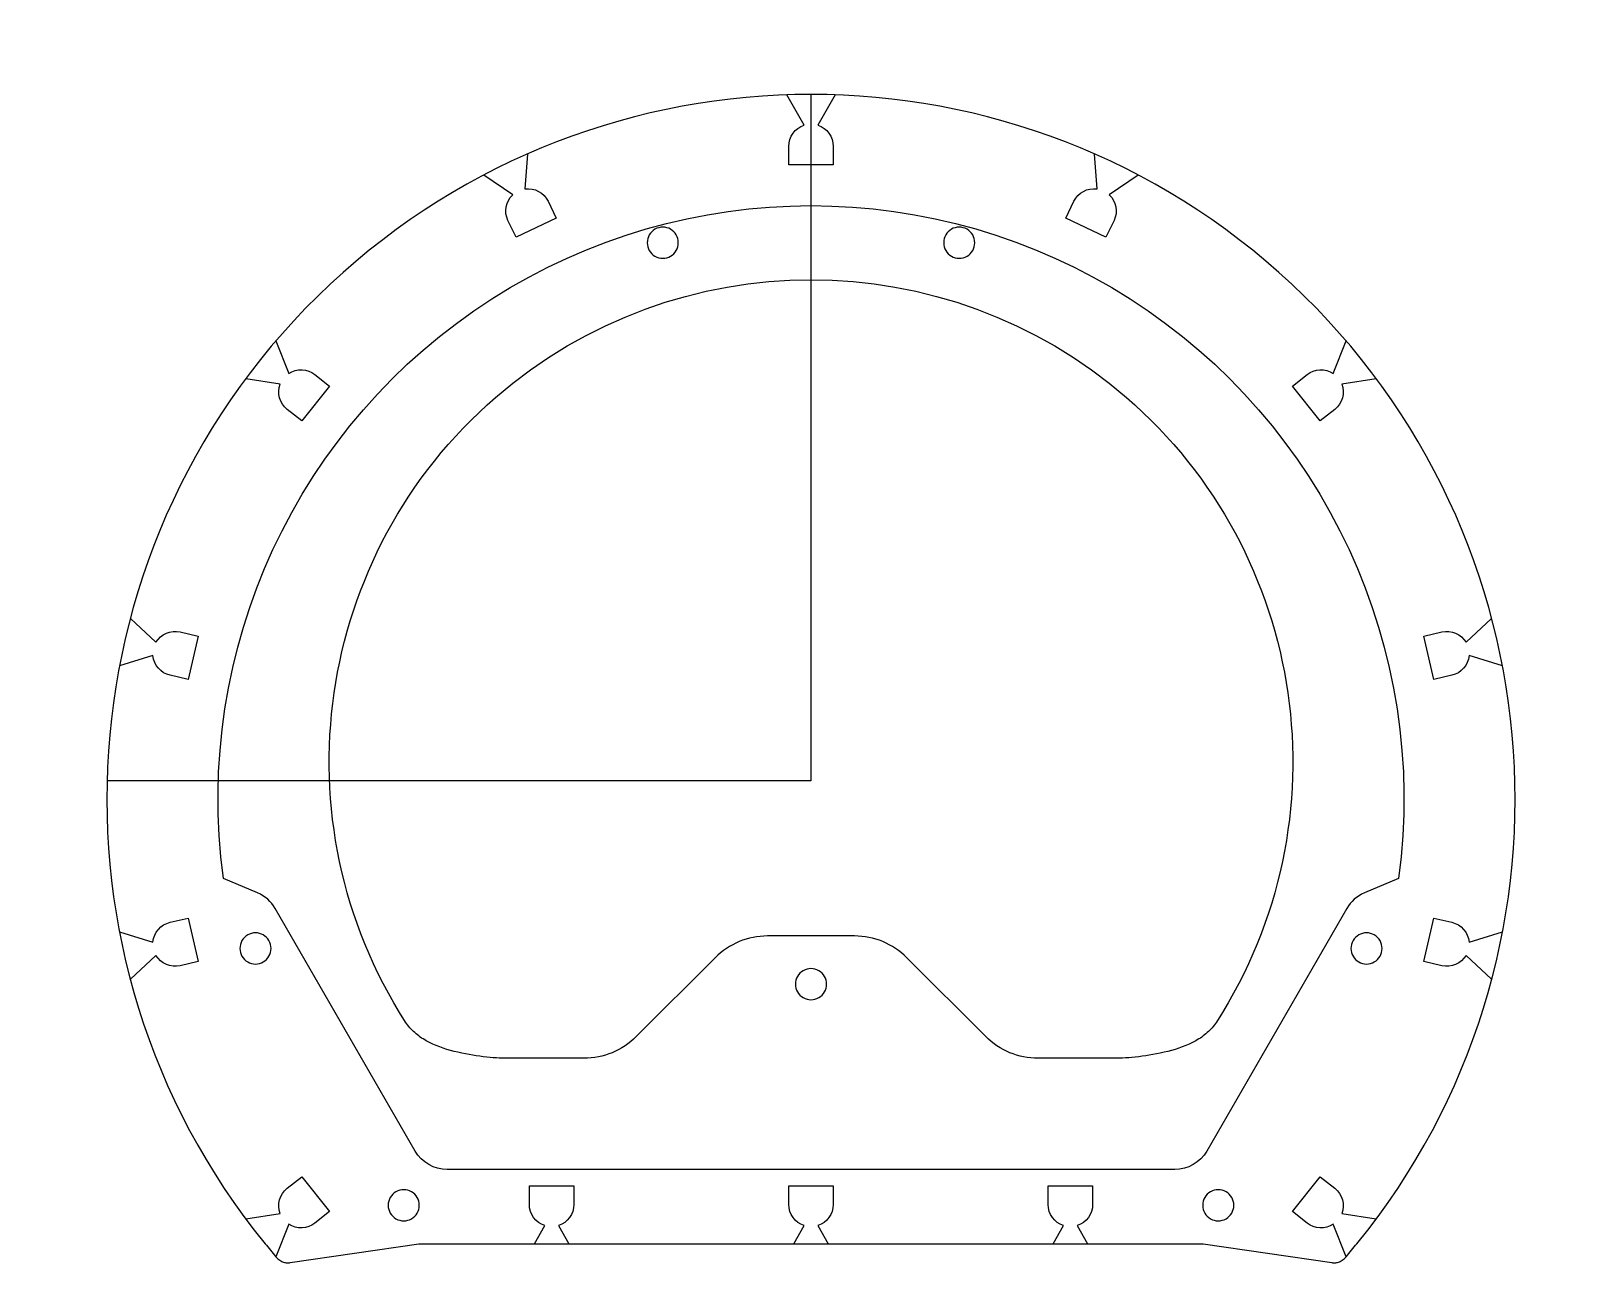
# Model space of a CAD drawing. Extents: x -10 to 200, y 0 to 166.
import ezdxf

# ---------------------------------------------------------------- set-up
doc = ezdxf.new("R2010")
doc.units = 0
doc.layers.get('0').update_dxf_attribs({"linetype": 'CONTINUOUS'})

msp = doc.modelspace()

# ---------------------------------------------------------------- linework, layer by layer
at = {"color": 7}
for points in [[(94.999989, 157.522572), (94.999989, 65.000006), (0, 64.999996)], [(94.082914, 153.435489), (91.723236, 157.522569)], [(98.276764, 157.522569), (95.917086, 153.435489)], [(56.757834, 149.541949), (56.405156, 144.835789)], [(98, 150.579099), (98, 148.079099), (92, 148.079099), (92, 150.579099)], [(133.594844, 144.835789), (133.242164, 149.541949)], [(54.752624, 144.039969), (50.853309, 146.698479)], [(139.146691, 146.698479), (135.247376, 144.039969)], [(59.521137, 143.166009), (60.605846, 140.913589), (55.200033, 138.310289), (54.115324, 140.562709)], [(135.884676, 140.562709), (134.799967, 138.310289), (129.394154, 140.913589), (130.478846, 143.165979)], [(22.813234, 124.337259), (24.537408, 119.944139)], [(165.462626, 119.94409), (167.186796, 124.33721)], [(23.393819, 118.510169), (18.727174, 119.213569)], [(28.069298, 119.791739), (30.023877, 118.233009), (26.282938, 113.542019), (24.328359, 115.100749)], [(165.671676, 115.10069), (163.717096, 113.54196), (159.976156, 118.23295), (161.930756, 119.79169)], [(171.272826, 119.21351), (166.606176, 118.51011)], [(3.166108, 86.900617), (6.625641, 83.69064)], [(183.374356, 83.690641), (186.833896, 86.900618)], [(9.873905, 85.085725), (12.311225, 84.529425), (10.9761, 78.679857), (8.538778, 79.236157)], [(181.461216, 79.236158), (179.023896, 78.679858), (177.688776, 84.529426), (180.126096, 85.085726)], [(6.217499, 81.902454), (1.707811, 80.511401)], [(188.292186, 80.511402), (183.782506, 81.902456)], [(20.338238, 49.883416), (15.723789, 51.842133)], [(174.276211, 51.842133), (169.661763, 49.883416)], [(8.53878, 45.92204), (10.9761, 46.47834), (12.311225, 40.628772), (9.873905, 40.072472)], [(41.595099, 15.079097), (22.714709, 47.780892)], [(180.126096, 40.072473), (177.688776, 40.628773), (179.023896, 46.478341), (181.461216, 45.922041)], [(1.707811, 44.646797), (6.217499, 43.255743)], [(183.782506, 43.255744), (188.292186, 44.646798)], [(6.625641, 41.467557), (3.166108, 38.257581)], [(186.833866, 38.257581), (183.374326, 41.467558)], [(24.328361, 10.05749), (26.28294, 11.616215), (30.023879, 6.925226), (28.0693, 5.366501)], [(144.074774, 12.579097), (45.925226, 12.579097)], [(161.930706, 5.366501), (159.976126, 6.925226), (163.717066, 11.616215), (165.671646, 10.05749)], [(57, 7.8791), (57, 10.3791), (58.341688, 10.3791)], [(61.658312, 10.3791), (63, 10.3791), (63, 7.8791)], [(92, 7.8791), (92, 10.3791), (93.341688, 10.3791)], [(96.658312, 10.3791), (98, 10.3791), (98, 7.8791)], [(127, 7.8791), (127, 10.3791), (128.341688, 10.3791)], [(131.658312, 10.3791), (133, 10.3791), (133, 7.8791)], [(18.727176, 5.94469), (23.393821, 6.648073)], [(166.606146, 6.648073), (171.272796, 5.94469)], [(24.53741, 5.21406), (22.813234, 0.820936)], [(57.672094, 2.579099), (59.082914, 5.022712)], [(60.917086, 5.022712), (62.327906, 2.579099)], [(92.672094, 2.579099), (94.082914, 5.022712)], [(95.917086, 5.022712), (97.327906, 2.579099)], [(127.672094, 2.579099), (129.082914, 5.022712)], [(130.917086, 5.022712), (132.327906, 2.579099)], [(167.186766, 0.820936), (165.462596, 5.21406)]]:
    msp.add_lwpolyline(points, dxfattribs=at)
at = {"color": 1}
for points in [[(72.9, 137.579097)], [(112.900001, 137.579097)], [(17.948094, 42.399605)], [(167.851904, 42.399605)], [(92.9, 37.579097)], [(118.571068, 30.508029)], [(37.948094, 7.758588)], [(147.851904, 7.758588)]]:
    msp.add_lwpolyline(points, close=True, dxfattribs=at)
at = {"color": 7}
for points in [[(174.276211, 51.842133)], [(17.948094, 42.399605)], [(167.851906, 42.399605)], [(37.948094, 7.758588)], [(147.851906, 7.758588)]]:
    msp.add_lwpolyline(points, close=True, dxfattribs=at)
at = {"color": 1}
for points in [[(100.857865, 44.079097), (89.142136, 44.079097)], [(82.071068, 41.150164), (71.428932, 30.508029)], [(64.357865, 27.579097), (54.061556, 27.579097), (54.061556, 27.579097), (53.707716, 27.58251), (53.336896, 27.59271), (52.949476, 27.60981), (52.546046, 27.63381), (52.127376, 27.66471), (51.694421, 27.70261), (51.248266, 27.74761), (50.790122, 27.79981), (50.321306, 27.85951), (49.843223, 27.92691), (49.357362, 28.00231), (48.86528, 28.08611), (48.368591, 28.17861), (47.868955, 28.28033), (47.36807, 28.39177), (46.867659, 28.5135), (46.369466, 28.64614), (45.875247, 28.79036), (45.386761, 28.94687), (44.905766, 29.11643), (44.434007, 29.29985), (43.973203, 29.49795), (43.52504, 29.71159), (43.091148, 29.94162), (42.880045, 30.06305), (42.673091, 30.1889), (42.470467, 30.31927), (42.272351, 30.45426), (42.078913, 30.59398), (41.890316, 30.73852), (41.706714, 30.88798), (41.528254, 31.04245), (41.355071, 31.20201), (41.18729, 31.36675), (41.025025, 31.53673), (40.868375, 31.71202), (40.717426, 31.89268), (40.572251, 32.07875), (40.432904, 32.27027)], [(149.700564, 32.46726), (149.700564, 32.46726), (149.567064, 32.27027), (149.427664, 32.07875), (149.282464, 31.89268), (149.131464, 31.71202), (148.974764, 31.53673), (148.812464, 31.36675), (148.644664, 31.20201), (148.471464, 31.04245), (148.292964, 30.88798), (148.109364, 30.73852), (147.920764, 30.59398), (147.727364, 30.45426), (147.529264, 30.31927), (147.326664, 30.1889), (147.119764, 30.06305), (146.908664, 29.94162), (146.474764, 29.71159), (146.026564, 29.49795), (145.565764, 29.29985), (145.093964, 29.11643), (144.612964, 28.94687), (144.124464, 28.79036), (143.630264, 28.64614), (143.132064, 28.5135), (142.631664, 28.39177), (142.130764, 28.28033), (141.631114, 28.17861), (141.134424, 28.08611), (140.642344, 28.00231), (140.156484, 27.92691), (139.678404, 27.85951), (139.209584, 27.79981), (138.751444, 27.74761), (138.305294, 27.70261), (137.872334, 27.66471), (137.453664, 27.63381), (137.050234, 27.60981), (136.662814, 27.59271), (136.291994, 27.58251), (135.938445, 27.579097), (125.642136, 27.579097)], [(22.813234, 0.820934), (22.813234, 0.820934), (22.946214, 0.673913), (23.077494, 0.545393), (23.207094, 0.434491), (23.335064, 0.339971), (23.461434, 0.260411), (23.586204, 0.194321), (23.709364, 0.140221), (23.830864, 0.096741), (23.950624, 0.062661), (24.068534, 0.036911), (24.184454, 0.018621), (24.298214, 0.007121), (24.409644, 0.001905), (24.518564, 0.002648), (24.624824, 0.009163), (24.728304, 0.021373), (42.084974, 2.579097), (147.915024, 2.579097), (165.271674, 0.021368)], [(165.271674, 0.021368), (165.271674, 0.021368), (165.375174, 0.009158), (165.481474, 0.002643), (165.590374, 0.0019), (165.701774, 0.007116), (165.815574, 0.018616), (165.931474, 0.036906), (166.049374, 0.062656), (166.169174, 0.096736), (166.290674, 0.140216), (166.413874, 0.194316), (166.538674, 0.260406), (166.665074, 0.339966), (166.793074, 0.434486), (166.922674, 0.545388), (167.053974, 0.673908)]]:
    msp.add_lwpolyline(points, dxfattribs=at)
for points in [[(159.857202, 131.994825), (123.347233, 166.107184), (66.652772, 166.107184), (30.142803, 131.994825)], [(73.95, 139.39775), (73.300258, 139.022621), (72.9, 138.329355), (72.9, 137.579097)], [(76.05, 139.39775), (75.400258, 139.772879), (74.599742, 139.772879), (73.95, 139.39775)], [(77.1, 137.579097), (77.1, 138.329355), (76.699742, 139.022621), (76.05, 139.39775)], [(113.950001, 139.39775), (113.300259, 139.022621), (112.900001, 138.329355), (112.900001, 137.579097)], [(116.050001, 139.39775), (115.400259, 139.772879), (114.599743, 139.772879), (113.950001, 139.39775)], [(117.100001, 137.579097), (117.100001, 138.329355), (116.699743, 139.022621), (116.050001, 139.39775)], [(52.442946, 116.710623), (76.869623, 137.868713), (113.130365, 137.868713), (137.557042, 116.710623)], [(72.9, 137.579097), (72.9, 136.828839), (73.300258, 136.135573), (73.95, 135.760444)], [(76.05, 135.760444), (76.699742, 136.135573), (77.1, 136.828839), (77.1, 137.579097)], [(112.900001, 137.579097), (112.900001, 136.828839), (113.300259, 136.135573), (113.950001, 135.760444)], [(116.050001, 135.760444), (116.699743, 136.135573), (117.100001, 136.828839), (117.100001, 137.579097)], [(73.95, 135.760444), (74.599742, 135.385315), (75.400258, 135.385315), (76.05, 135.760444)], [(113.950001, 135.760444), (114.599743, 135.385315), (115.400259, 135.385315), (116.050001, 135.760444)], [(30.142803, 131.994825), (-6.367165, 97.882467), (-10.212259, 41.318546), (21.345401, 2.579097)], [(168.654604, 2.579097), (200.212264, 41.318546), (196.36717, 97.882467), (159.857202, 131.994825)], [(40.299424, 32.46726), (22.842824, 59.662745), (28.016269, 95.552533), (52.442946, 116.710623)], [(137.557042, 116.710623), (161.983719, 95.552533), (167.157164, 59.662745), (149.700564, 32.46726)], [(18.998094, 44.218258), (18.348352, 43.843129), (17.948094, 43.149863), (17.948094, 42.399605)], [(21.098094, 44.218258), (20.448352, 44.593387), (19.647836, 44.593387), (18.998094, 44.218258)], [(22.148094, 42.399605), (22.148094, 43.149863), (21.747836, 43.843129), (21.098094, 44.218258)], [(168.901904, 44.218258), (168.252162, 43.843129), (167.851904, 43.149863), (167.851904, 42.399605)], [(171.001904, 44.218258), (170.352162, 44.593387), (169.551646, 44.593387), (168.901904, 44.218258)], [(172.051904, 42.399605), (172.051904, 43.149863), (171.651646, 43.843129), (171.001904, 44.218258)], [(17.948094, 42.399605), (17.948094, 41.649347), (18.348352, 40.956081), (18.998094, 40.580952)], [(21.098094, 40.580952), (21.747836, 40.956081), (22.148094, 41.649347), (22.148094, 42.399605)], [(89.142136, 44.079097), (86.489971, 44.079097), (83.946432, 43.025528), (82.071068, 41.150164)], [(107.928932, 41.150164), (106.053569, 43.025528), (103.51003, 44.079097), (100.857865, 44.079097)], [(167.851904, 42.399605), (167.851904, 41.649347), (168.252162, 40.956081), (168.901904, 40.580952)], [(171.001904, 40.580952), (171.651646, 40.956081), (172.051904, 41.649347), (172.051904, 42.399605)], [(18.998094, 40.580952), (19.647836, 40.205823), (20.448352, 40.205823), (21.098094, 40.580952)], [(118.571068, 30.508029), (118.571068, 30.508029), (107.928932, 41.150164), (107.928932, 41.150164)], [(168.901904, 40.580952), (169.551646, 40.205823), (170.352162, 40.205823), (171.001904, 40.580952)], [(93.95, 39.39775), (93.300258, 39.022621), (92.9, 38.329355), (92.9, 37.579097)], [(96.05, 39.39775), (95.400258, 39.772879), (94.599742, 39.772879), (93.95, 39.39775)], [(97.1, 37.579097), (97.1, 38.329355), (96.699742, 39.022621), (96.05, 39.39775)], [(92.9, 37.579097), (92.9, 36.828839), (93.300258, 36.135573), (93.95, 35.760444)], [(96.05, 35.760444), (96.699742, 36.135573), (97.1, 36.828839), (97.1, 37.579097)], [(93.95, 35.760444), (94.599742, 35.385315), (95.400258, 35.385315), (96.05, 35.760444)], [(40.432904, 32.27027), (40.432904, 32.27027), (40.299424, 32.46726), (40.299424, 32.46726)], [(71.428932, 30.508029), (69.553568, 28.632665), (67.01003, 27.579097), (64.357865, 27.579097)], [(125.642136, 27.579097), (122.989971, 27.579097), (120.446432, 28.632665), (118.571068, 30.508029)], [(38.998094, 9.577241), (38.348352, 9.202112), (37.948094, 8.508846), (37.948094, 7.758588)], [(41.098094, 9.577241), (40.448352, 9.95237), (39.647836, 9.95237), (38.998094, 9.577241)], [(42.148094, 7.758588), (42.148094, 8.508846), (41.747836, 9.202112), (41.098094, 9.577241)], [(148.901904, 9.577241), (148.252162, 9.202112), (147.851904, 8.508846), (147.851904, 7.758588)], [(151.001904, 9.577241), (150.352162, 9.95237), (149.551646, 9.95237), (148.901904, 9.577241)], [(152.051904, 7.758588), (152.051904, 8.508846), (151.651646, 9.202112), (151.001904, 9.577241)], [(37.948094, 7.758588), (37.948094, 7.00833), (38.348352, 6.315064), (38.998094, 5.939935)], [(41.098094, 5.939935), (41.747836, 6.315064), (42.148094, 7.00833), (42.148094, 7.758588)], [(147.851904, 7.758588), (147.851904, 7.00833), (148.252162, 6.315064), (148.901904, 5.939935)], [(151.001904, 5.939935), (151.651646, 6.315064), (152.051904, 7.00833), (152.051904, 7.758588)], [(38.998094, 5.939935), (39.647836, 5.564806), (40.448352, 5.564806), (41.098094, 5.939935)], [(148.901904, 5.939935), (149.551646, 5.564806), (150.352162, 5.564806), (151.001904, 5.939935)], [(21.345401, 2.579097), (21.827596, 1.987166), (22.316909, 1.401069), (22.813234, 0.820934)], [(167.186974, 0.820929), (167.683231, 1.401067), (168.172476, 1.987165), (168.654604, 2.579097)], [(167.053974, 0.673908), (167.053974, 0.673908), (167.186974, 0.820929), (167.186974, 0.820929)]]:
    msp.add_open_spline(points, degree=3, dxfattribs=at)
at = {"color": 7}
for points in [[(92, 150.579099), (92, 151.882639), (92.84178, 153.036999), (94.082914, 153.435489)], [(95.917086, 153.435489), (97.158224, 153.036999), (98, 151.882639), (98, 150.579099)], [(51.932432, 129.99708), (78.193621, 146.773101), (111.806379, 146.773101), (138.067568, 129.99708)], [(54.115324, 140.562709), (53.549739, 141.737159), (53.807294, 143.142439), (54.752624, 144.039969)], [(56.405156, 144.835789), (57.696279, 145.015289), (58.955553, 144.340489), (59.521137, 143.166009)], [(130.478846, 143.165979), (131.044426, 144.340449), (132.303707, 145.015279), (133.594844, 144.835789)], [(135.247376, 144.039969), (136.192706, 143.142469), (136.450261, 141.737159), (135.884676, 140.562709)], [(15.723789, 51.842133), (11.541442, 82.722432), (25.671244, 113.221059), (51.932432, 129.99708)], [(138.067568, 129.99708), (164.328756, 113.221059), (178.458558, 82.722432), (174.276211, 51.842133)], [(24.537408, 119.944139), (25.622794, 120.666039), (27.05015, 120.604439), (28.069298, 119.791739)], [(161.930756, 119.79169), (162.949896, 120.60439), (164.377246, 120.66599), (165.462626, 119.94409)], [(24.328359, 115.100749), (23.309211, 115.913449), (22.931533, 117.291349), (23.393819, 118.510169)], [(166.606176, 118.51011), (167.068476, 117.29129), (166.691176, 115.91343), (165.671676, 115.10069)], [(6.625641, 83.69064), (7.290311, 84.811988), (8.603049, 85.375789), (9.873905, 85.085725)], [(180.126096, 85.085726), (181.396956, 85.375786), (182.709686, 84.811986), (183.374356, 83.690641)], [(8.538778, 79.236157), (7.267922, 79.526227), (6.329815, 80.603763), (6.217499, 81.902454)], [(183.782506, 81.902456), (183.670186, 80.603764), (182.732076, 79.526223), (181.461216, 79.236158)], [(22.714709, 47.780892), (22.171841, 48.721166), (21.337663, 49.459185), (20.338238, 49.883416)], [(169.661763, 49.883416), (168.662338, 49.459185), (167.828159, 48.721167), (167.285291, 47.780892)], [(167.285291, 47.780892), (167.285291, 47.780892), (148.404901, 15.079097), (148.404901, 15.079097)], [(6.217499, 43.255743), (6.329819, 44.554434), (7.267923, 45.631975), (8.53878, 45.92204)], [(18.998094, 44.218258), (18.348352, 43.843129), (17.948094, 43.149863), (17.948094, 42.399605)], [(21.098094, 44.218258), (20.448352, 44.593387), (19.647836, 44.593387), (18.998094, 44.218258)], [(22.148094, 42.399605), (22.148094, 43.149863), (21.747836, 43.843129), (21.098094, 44.218258)], [(168.901906, 44.218258), (168.252164, 43.843129), (167.851906, 43.149863), (167.851906, 42.399605)], [(171.001906, 44.218258), (170.352164, 44.593387), (169.551648, 44.593387), (168.901906, 44.218258)], [(172.051906, 42.399605), (172.051906, 43.149863), (171.651648, 43.843129), (171.001906, 44.218258)], [(181.461216, 45.922041), (182.732076, 45.631981), (183.670186, 44.554435), (183.782506, 43.255744)], [(17.948094, 42.399605), (17.948094, 41.649347), (18.348352, 40.956081), (18.998094, 40.580952)], [(21.098094, 40.580952), (21.747836, 40.956081), (22.148094, 41.649347), (22.148094, 42.399605)], [(167.851906, 42.399605), (167.851906, 41.649347), (168.252164, 40.956081), (168.901906, 40.580952)], [(171.001906, 40.580952), (171.651648, 40.956081), (172.051906, 41.649347), (172.051906, 42.399605)], [(9.873905, 40.072472), (8.603049, 39.782412), (7.290315, 40.346212), (6.625641, 41.467557)], [(18.998094, 40.580952), (19.647836, 40.205823), (20.448352, 40.205823), (21.098094, 40.580952)], [(168.901906, 40.580952), (169.551648, 40.205823), (170.352164, 40.205823), (171.001906, 40.580952)], [(183.374326, 41.467558), (182.709686, 40.346209), (181.396956, 39.782408), (180.126096, 40.072473)], [(45.925226, 12.579097), (44.138898, 12.579097), (42.488263, 13.532092), (41.595099, 15.079097)], [(148.404901, 15.079097), (147.511737, 13.532092), (145.861102, 12.579097), (144.074774, 12.579097)], [(23.393821, 6.648073), (22.931531, 7.866885), (23.309221, 9.244747), (24.328361, 10.05749)], [(38.998094, 9.577241), (38.348352, 9.202112), (37.948094, 8.508846), (37.948094, 7.758588)], [(41.098094, 9.577241), (40.448352, 9.95237), (39.647836, 9.95237), (38.998094, 9.577241)], [(42.148094, 7.758588), (42.148094, 8.508846), (41.747836, 9.202112), (41.098094, 9.577241)], [(58.341688, 10.3791), (59.547733, 10.3791), (60.452267, 10.3791), (61.658312, 10.3791)], [(93.341688, 10.3791), (94.547733, 10.3791), (95.452267, 10.3791), (96.658312, 10.3791)], [(128.341688, 10.3791), (129.547733, 10.3791), (130.452267, 10.3791), (131.658312, 10.3791)], [(148.901906, 9.577241), (148.252164, 9.202112), (147.851906, 8.508846), (147.851906, 7.758588)], [(151.001906, 9.577241), (150.352164, 9.95237), (149.551648, 9.95237), (148.901906, 9.577241)], [(152.051906, 7.758588), (152.051906, 8.508846), (151.651648, 9.202112), (151.001906, 9.577241)], [(165.671646, 10.05749), (166.690786, 9.244747), (167.068466, 7.866885), (166.606146, 6.648073)], [(37.948094, 7.758588), (37.948094, 7.00833), (38.348352, 6.315064), (38.998094, 5.939935)], [(41.098094, 5.939935), (41.747836, 6.315064), (42.148094, 7.00833), (42.148094, 7.758588)], [(59.082914, 5.022712), (57.841776, 5.421198), (57, 6.575561), (57, 7.8791)], [(63, 7.8791), (63, 6.575561), (62.15822, 5.421198), (60.917086, 5.022712)], [(94.082914, 5.022712), (92.841776, 5.421198), (92, 6.575561), (92, 7.8791)], [(98, 7.8791), (98, 6.575561), (97.15822, 5.421198), (95.917086, 5.022712)], [(129.082914, 5.022712), (127.841776, 5.421198), (127, 6.575561), (127, 7.8791)], [(133, 7.8791), (133, 6.575561), (132.15822, 5.421198), (130.917086, 5.022712)], [(147.851906, 7.758588), (147.851906, 7.00833), (148.252164, 6.315064), (148.901906, 5.939935)], [(151.001906, 5.939935), (151.651648, 6.315064), (152.051906, 7.00833), (152.051906, 7.758588)], [(28.0693, 5.366501), (27.050152, 4.553758), (25.622796, 4.492151), (24.53741, 5.21406)], [(38.998094, 5.939935), (39.647836, 5.564806), (40.448352, 5.564806), (41.098094, 5.939935)], [(148.901906, 5.939935), (149.551648, 5.564806), (150.352164, 5.564806), (151.001906, 5.939935)], [(165.462596, 5.21406), (164.377206, 4.492151), (162.949846, 4.553758), (161.930706, 5.366501)]]:
    msp.add_open_spline(points, degree=3, dxfattribs=at)

doc.saveas('drawing.dxf')
